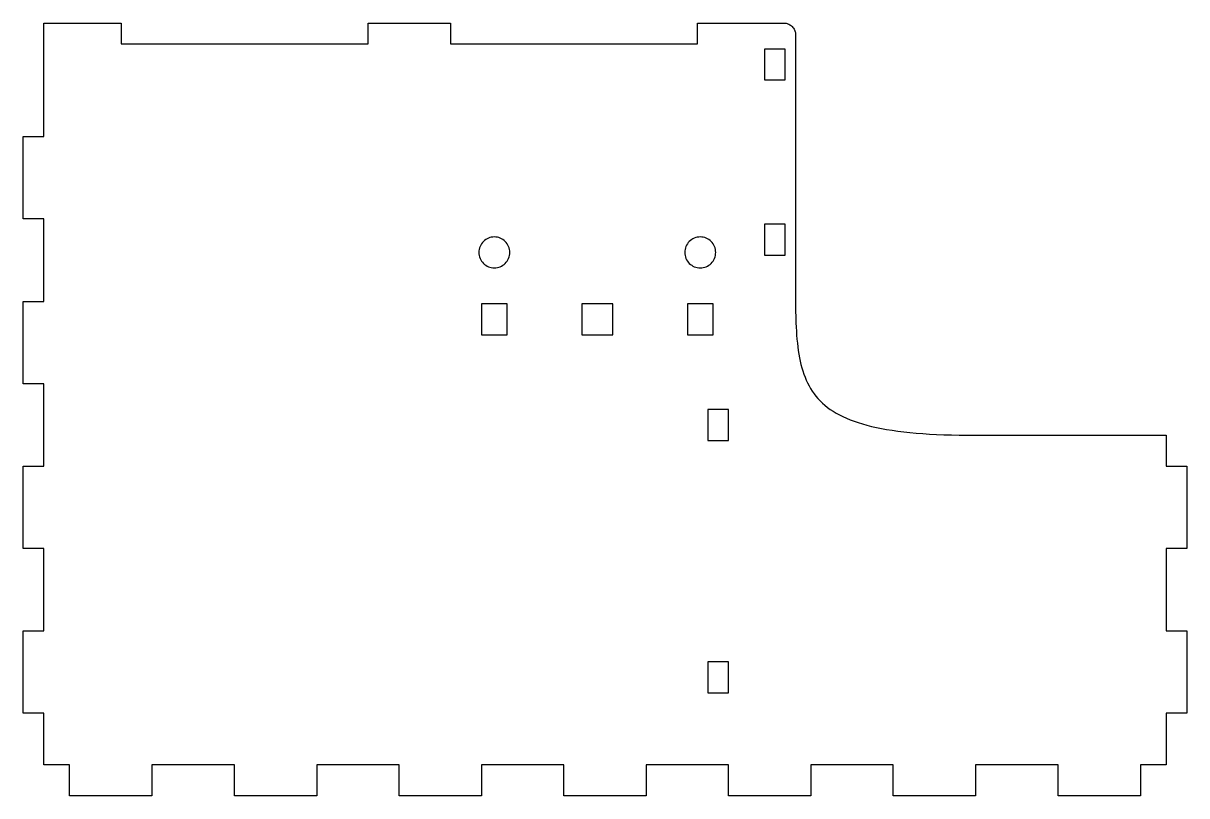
# Model space of a CAD drawing. Extents: x 0 to 226, y 0 to 150.
import ezdxf

# ---------------------------------------------------------------- set-up
doc = ezdxf.new("R2010")
doc.units = 0
doc.layers.add('LAYER_1', color=18, linetype='CONTINUOUS')

msp = doc.modelspace()

# ---------------------------------------------------------------- linework, layer by layer
at = {"layer": 'LAYER_1'}
msp.add_lwpolyline([(222, 64), (226, 64), (226, 48), (222, 48), (222, 32), (226, 32), (226, 16), (222, 16), (222, 6), (217, 6), (217, 0), (201, 0), (201, 6), (185, 6), (185, 0), (169, 0), (169, 6), (153, 6), (153, 0), (137, 0), (137, 6), (121, 6), (121, 0), (105, 0), (105, 6), (89, 6), (89, 0), (73, 0), (73, 6), (57, 6), (57, 0), (41, 0), (41, 6), (25, 6), (25, 0), (9, 0), (9, 6), (4, 6), (4, 16), (0, 16), (0, 32), (4, 32), (4, 48), (0, 48), (0, 64), (4, 64), (4, 80), (0, 80), (0, 96), (4, 96), (4, 112), (0, 112), (0, 128), (4, 128), (4, 150), (19, 150), (19, 146), (67, 146), (67, 150), (83, 150), (83, 146), (131, 146), (131, 150), (148, 150), (148.18, 149.99), (148.36, 149.95), (148.53, 149.9), (148.71, 149.82), (148.88, 149.73), (149.05, 149.62), (149.2, 149.49), (149.35, 149.35), (149.49, 149.2), (149.62, 149.05), (149.73, 148.88), (149.82, 148.71), (149.9, 148.53), (149.95, 148.36), (149.99, 148.18), (150, 148), (150, 100), (150, 98.07), (150.01, 96.2), (150.03, 94.41), (150.07, 92.68), (150.1, 91.84), (150.13, 91.02), (150.18, 90.22), (150.23, 89.43), (150.29, 88.66), (150.37, 87.91), (150.45, 87.17), (150.55, 86.45), (150.66, 85.75), (150.78, 85.06), (150.92, 84.39), (151.07, 83.74), (151.24, 83.1), (151.42, 82.48), (151.62, 81.87), (151.85, 81.28), (152.09, 80.7), (152.35, 80.15), (152.63, 79.6), (152.93, 79.08), (153.26, 78.57), (153.6, 78.07), (153.98, 77.59), (154.37, 77.12), (154.8, 76.68), (155.25, 76.24), (155.72, 75.82), (156.23, 75.42), (156.76, 75.03), (157.33, 74.66), (157.92, 74.3), (158.54, 73.96), (159.2, 73.63), (159.89, 73.31), (160.62, 73.01), (161.37, 72.73), (162.17, 72.46), (163, 72.2), (163.86, 71.96), (164.77, 71.73), (165.71, 71.52), (166.69, 71.32), (167.71, 71.14), (168.77, 70.97), (169.88, 70.81), (171.02, 70.67), (172.21, 70.54), (173.45, 70.43), (174.73, 70.33), (176.05, 70.24), (177.42, 70.17), (178.84, 70.11), (180.3, 70.06), (181.82, 70.03), (183.38, 70.01), (185, 70), (222, 70), (222, 64)], dxfattribs=at)
for points in [[(144, 139), (148, 139), (148, 145), (144, 145)], [(144, 105), (148, 105), (148, 111), (144, 111)], [(89, 89.5), (94, 89.5), (94, 95.5), (89, 95.5)], [(108.5, 89.5), (114.5, 89.5), (114.5, 95.5), (108.5, 95.5)], [(129, 89.5), (134, 89.5), (134, 95.5), (129, 95.5)], [(133, 69), (137, 69), (137, 75), (133, 75)], [(133, 20), (137, 20), (137, 26), (133, 26)]]:
    msp.add_lwpolyline(points, close=True, dxfattribs=at)
for points in [[(91.5, 108.5, 0.414214), (88.5, 105.5, 0.414214), (91.5, 102.5, 0.414214), (94.5, 105.5, 0.414214)], [(131.5, 108.5, 0.414214), (128.5, 105.5, 0.414214), (131.5, 102.5, 0.414214), (134.5, 105.5, 0.414214)]]:
    msp.add_lwpolyline(points, format="xyb", close=True, dxfattribs=at)

doc.saveas('drawing.dxf')
